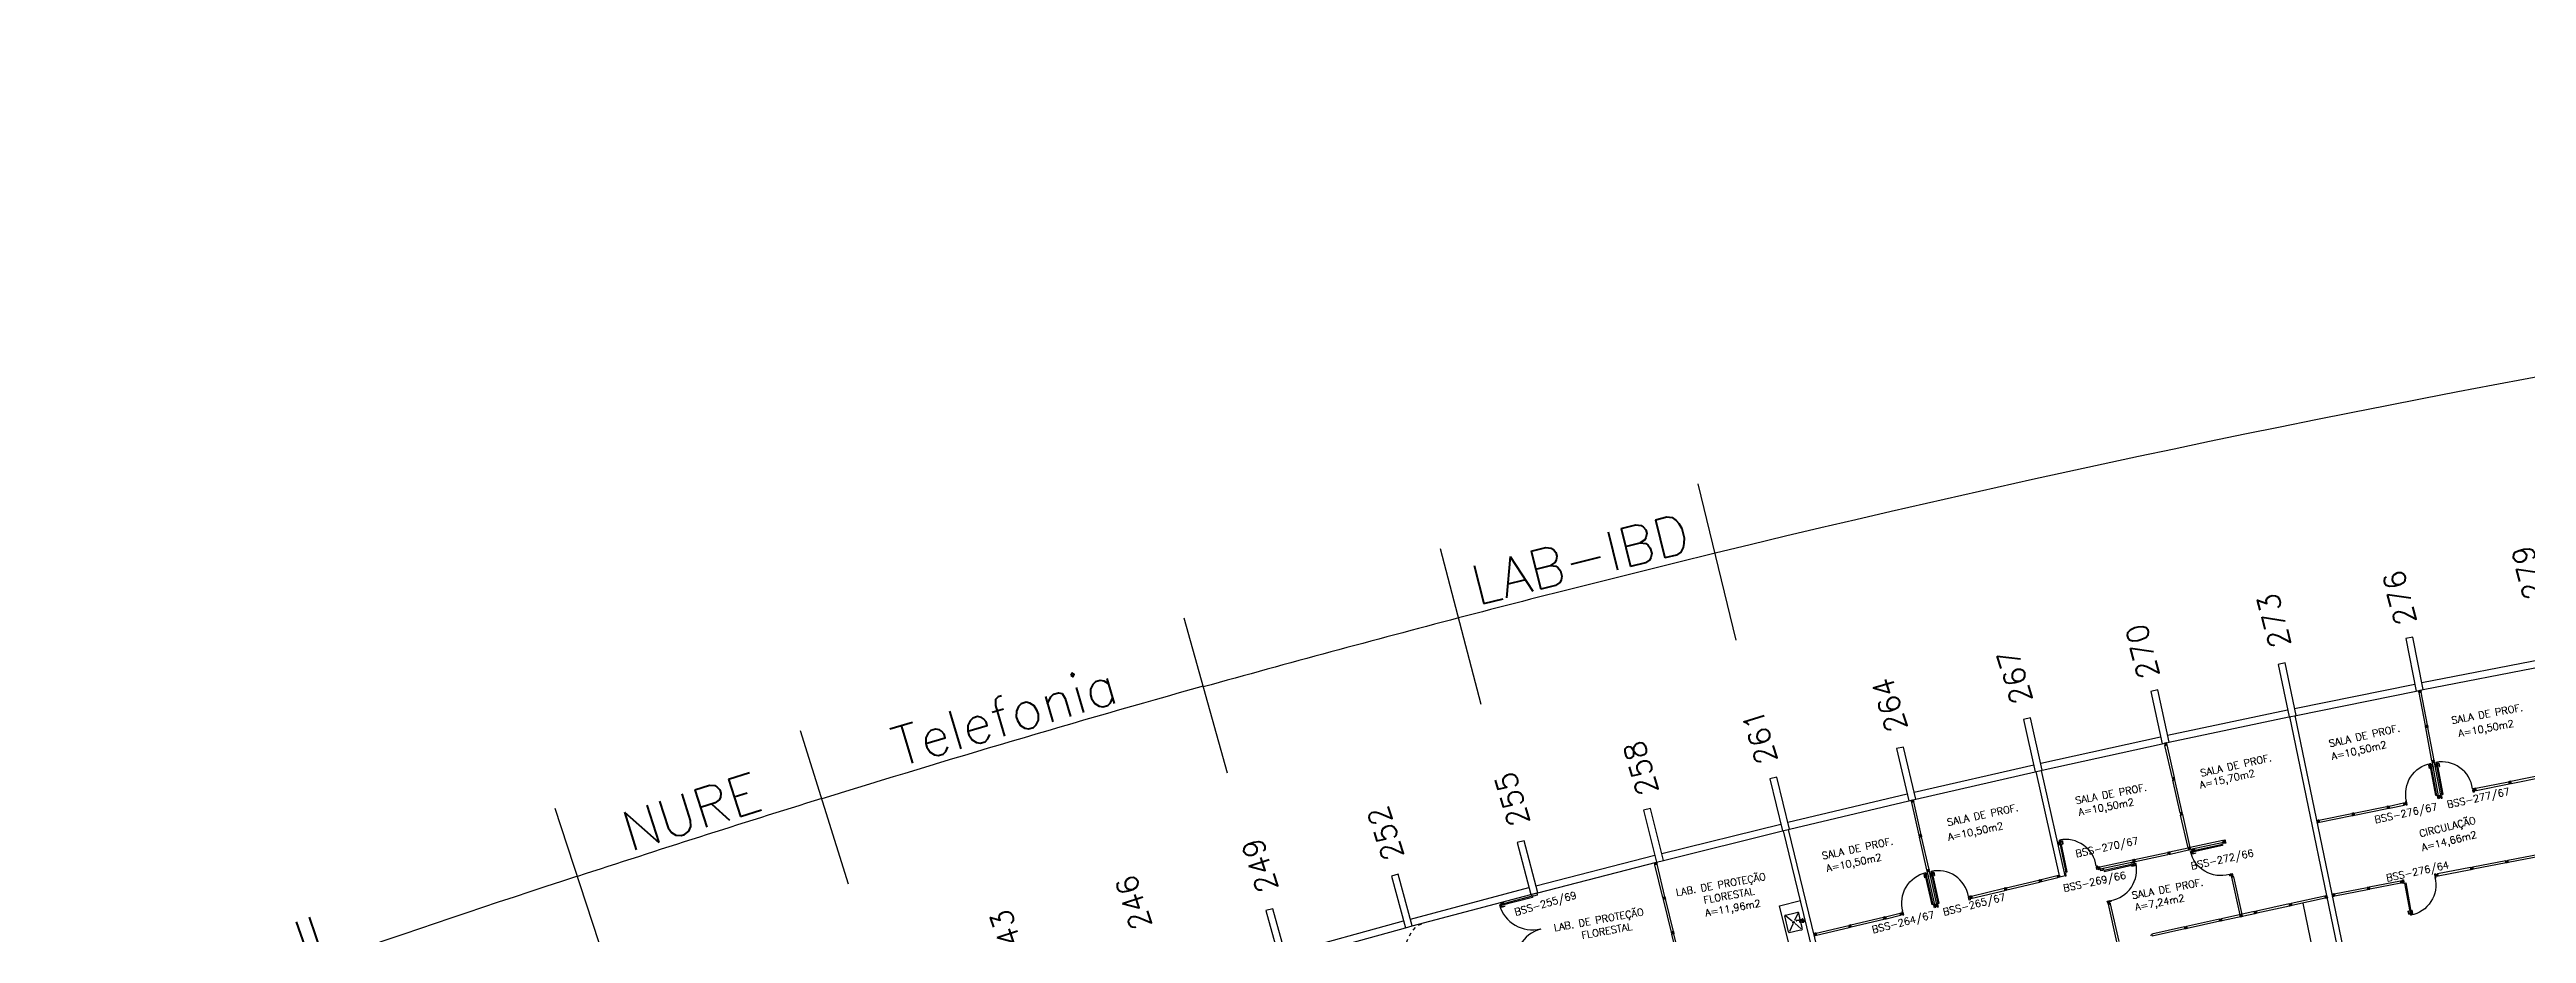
# Model space of a CAD drawing. Extents: x -152 to 150, y 325 to 437.
# Drawn here: x -148.9 to -79.6, y 412.4 to 437.1 of the extents above; entities that cross this region are included whole.
import ezdxf
from ezdxf.enums import TextEntityAlignment as Align

# ---------------------------------------------------------------- set-up
doc = ezdxf.new("R2010")
doc.units = 0
doc.header["$LTSCALE"] = 0.01
doc.header["$MEASUREMENT"] = 0
doc.header["$PDMODE"] = 98
doc.linetypes.add('HIDDEN2', pattern=[0.1875, 0.125, -0.0625])
doc.layers.get('0').update_dxf_attribs({"linetype": 'CONTINUOUS'})
doc.layers.get('DEFPOINTS').update_dxf_attribs({"linetype": 'CONTINUOUS'})
for name, color, linetype in [('ALV', 2, 'CONTINUOUS'), ('AREA', 2, 'CONTINUOUS'), ('BANC', 2, 'CONTINUOUS'), ('DIV', 2, 'CONTINUOUS'), ('ESQ', 1, 'CONTINUOUS'), ('ESTR', 3, 'CONTINUOUS'), ('NOPILAR1', 2, 'CONTINUOUS'), ('PEÇAS', 1, 'CONTINUOUS'), ('PROJ', 1, 'HIDDEN2'), ('TEXTO', 2, 'CONTINUOUS'), ('TEXTO-CENTRO-CUSTO', 2, 'CONTINUOUS'), ('TEXTO-ENDEREÇO', 2, 'CONTINUOUS')]:
    doc.layers.add(name, color=color, linetype=linetype)
doc.styles.add('1', font='romans.shx')
doc.styles.add('NOPILAR', font='simplex.shx', dxfattribs={"height": 0.6})
doc.styles.add('UNB-100', font='simplex.shx', dxfattribs={"height": 3})
doc.styles.add('UNB-100-1', font='simplex.shx', dxfattribs={"height": 0.2})
doc.dimstyles.new('1-600', dxfattribs={"dimtxt": 1.1, "dimasz": 2.5, "dimexe": 2, "dimexo": 4, "dimgap": 0.2, "dimtad": 1, "dimdec": 0, "dimzin": 4, "dimdsep": 46, "dimlunit": 6, "dimtxsty": '1', "dimblk1": 'NONE', "dimblk2": 'NONE', "dimsah": 1, "dimcen": 0, "dimclrd": 2, "dimclre": 2, "dimclrt": 2, "dimadec": 0, "dimazin": 0, "dimtfac": 1, "dimtdec": 0, "dimtmove": 2, "dimatfit": 3, "dimldrblk": 'NONE', "dimfxl": 0, "dimtolj": 1, "dimtzin": 0, "dimarcsym": 0})

# ---------------------------------------------------------------- blocks, each defined once
blk = doc.blocks.new('PILAR-SSC')
for points in [[(0, 0), (0, -1.5), (0.2, -1.5), (0.2, 0)], [(0.003, -27.952), (0.203, -27.952), (0.203, -26.452), (0.003, -26.452)], [(0.203, -42.962), (0.203, -44.462), (0.003, -44.462), (0.003, -42.962)], [(0.003, -72.467), (0.003, -73.967), (0.203, -73.967), (0.203, -72.467)]]:
    blk.add_lwpolyline(points, close=True)
blk = doc.blocks.new('PTDP-SSC')
at = {"color": 2}
for p, q in [((0.055, 1.015), (0.09, 1.015)), ((0.055, 0.075), (0.055, 1.015)), ((0.09, 0.075), (0.09, 1.015)), ((1.91, 0.075), (1.91, 1.015)), ((1.945, 1.015), (1.91, 1.015)), ((1.945, 0.075), (1.945, 1.015)), ((0.05, 0.075), (0, 0.075)), ((0, 0.075), (0, -0.075)), ((0.05, 0.04), (0.05, 0.075)), ((0.06, 0.04), (0.05, 0.04)), ((0.055, 0.075), (0.09, 0.075)), ((0.06, -0.075), (0.06, 0.04)), ((1.945, 0.075), (1.91, 0.075)), ((1.94, -0.075), (1.94, 0.04)), ((1.94, 0.04), (1.95, 0.04)), ((1.95, 0.04), (1.95, 0.075)), ((1.95, 0.075), (2, 0.075)), ((2, 0.075), (2, -0.075)), ((0, -0.075), (0.06, -0.075)), ((2, -0.075), (1.94, -0.075))]:
    blk.add_line(p, q, dxfattribs=at)
at = {"color": 1}
for centre, start, end in [((0.055, 0.075), 0, 90), ((1.945, 0.075), 90, 180)]:
    blk.add_arc(centre, 0.94, start, end, dxfattribs=at)
blk = doc.blocks.new('DIVMT-SSC')
for p, q in [((0, 0.005), (0, -0.005)), ((0, -0.005), (0, 0.005)), ((-0.03, -0.03), (-0.03, -0.97)), ((0.006, -0.03), (-0.006, -0.03)), ((-0.005, 0), (0.005, 0)), ((0.005, 0), (-0.005, 0)), ((0.006, -0.02), (0.006, -0.03)), ((0.03, -0.03), (0.03, -0.97)), ((0.03, -0.97), (-0.03, -0.97)), ((-0.006, -0.98), (-0.006, -0.97)), ((-0.006, -0.98), (0.006, -0.98)), ((0.006, -1.001), (-0.006, -1.001)), ((0.005, -0.97), (-0.005, -0.97)), ((0, -0.994), (0, -1.007)), ((0, -1.02), (0, -1.021)), ((0.006, -0.98), (0.006, -0.97))]:
    blk.add_line(p, q)
blk.add_lwpolyline([(0.006, -0.02), (-0.006, -0.02), (0.006, -0.02), (0.006, -0.03), (0.03, -0.03), (0.03, -0.008), (0.02, -0.008), (0.02, 0.008), (0.03, 0.008), (0.03, 0.03), (0.006, 0.03), (0.006, 0.02), (-0.006, 0.02), (-0.006, 0.03), (-0.03, 0.03), (-0.03, 0.008), (-0.02, 0.008), (-0.02, -0.008), (-0.03, -0.008), (-0.03, -0.03), (-0.006, -0.03), (-0.006, -0.02), (-0.006, -0.03)])
blk = doc.blocks.new('A$C73356FFD')
at = {"layer": 'DIV'}
for p, q in [((0.025, 0.03), (0.035, 0.03)), ((0.035, 0.03), (0.025, 0.03)), ((0.03, 0.025), (0.03, 0.035)), ((0.03, 0.035), (0.03, 0.025))]:
    blk.add_line(p, q, dxfattribs=at)
blk.add_lwpolyline([(0.009, 0.036), (0, 0.036), (0, 0.06), (0.022, 0.06), (0.022, 0.05), (0.038, 0.05), (0.038, 0.06), (0.06, 0.06), (0.06, 0.036), (0.05, 0.036), (0.05, 0.024), (0.06, 0.024), (0.06, 0), (0.038, 0), (0.038, 0.01), (0.022, 0.01), (0.022, 0), (0, 0), (0, 0.024), (0.009, 0.024)], close=True, dxfattribs=at)
blk = doc.blocks.new('PDV2E-SSC')
at = {"layer": 'DIV'}
for p, q in [((0.034, 0.925), (0.034, 0.835)), ((0.034, 0.925), (0.074, 0.925)), ((0.044, 0.835), (0.034, 0.835)), ((0.044, 0.915), (0.044, 0.835)), ((0.044, 0.915), (0.074, 0.915)), ((0.076, 0.05), (0.076, 0.965)), ((0.106, 0.965), (0.076, 0.965)), ((0.106, 0.05), (0.106, 0.965)), ((0.148, 0.925), (0.108, 0.925)), ((0.138, 0.915), (0.108, 0.915)), ((0.138, 0.915), (0.138, 0.835)), ((0.138, 0.835), (0.148, 0.835)), ((0.148, 0.925), (0.148, 0.835)), ((0.031, 0.05), (0.031, -0.05)), ((0.051, 0.05), (0.031, 0.05)), ((0.051, 0.02), (0.051, 0.05)), ((0.051, 0.02), (0.061, 0.02)), ((0.061, -0.05), (0.061, 0.02)), ((0.076, 0.05), (0.106, 0.05)), ((0.95, 0.02), (0.94, 0.02)), ((0.94, -0.05), (0.94, 0.02)), ((0.95, 0.02), (0.95, 0.05)), ((0.95, 0.05), (0.97, 0.05)), ((0.97, 0.05), (0.97, 0.035)), ((0.97, 0.035), (0.97, -0.035)), ((0.031, -0.05), (0.061, -0.05)), ((0.97, -0.05), (0.94, -0.05)), ((0.97, -0.035), (0.97, -0.05))]:
    blk.add_line(p, q, dxfattribs=at)
at = {"layer": 'DIV', "color": 1}
blk.add_arc((0.076, 0.1), 0.865, 356.67855, 90, dxfattribs=at)
blk = doc.blocks.new('*D68')
at = {"layer": 'DEFPOINTS', "color": 0}
for p in [(-16.911, 434.96), (25.872, 428.073), (25.783, 426.576), (-100.778, 416.69), (-100.424, 415.233)]:
    blk.add_point(p, dxfattribs=at)
at = {"layer": 'TEXTO-CENTRO-CUSTO', "color": 2, "lineweight": -2}
for p, q in [((26.11, 432.066), (26.377, 436.527)), ((-101.723, 420.577), (-102.785, 424.95))]:
    blk.add_line(p, q, dxfattribs=at)
blk.add_arc((0.36, 0.497), 434.806, 86.58537, 103.65854, dxfattribs=at)
at = {"layer": 'TEXTO-CENTRO-CUSTO', "color": 2, "insert": (-38.525, 434.313), "char_height": 1.1, "attachment_point": 5, "rotation": 5.12195, "style": '1'}
blk.add_mtext('\\A1;Física', dxfattribs=at)
blk = doc.blocks.new('_NONE')
at = {"color": 0, "linetype": 'ByBlock'}
blk.add_circle((0, 0), 0.25, dxfattribs=at)
blk = doc.blocks.new('*D69')
at = {"layer": 'DEFPOINTS', "color": 0}
for p in [(-104.709, 422.416), (-100.778, 416.69), (-107.85, 414.906), (-100.424, 415.233), (-107.471, 413.455)]:
    blk.add_point(p, dxfattribs=at)
at = {"layer": 'TEXTO-CENTRO-CUSTO', "color": 2, "lineweight": -2}
for p, q in [((-101.723, 420.577), (-102.785, 424.949)), ((-108.86, 418.777), (-109.997, 423.131))]:
    blk.add_line(p, q, dxfattribs=at)
blk.add_arc((0.364, 0.481), 434.821, 103.65854, 104.63415, dxfattribs=at)
at = {"layer": 'TEXTO-CENTRO-CUSTO', "color": 2, "insert": (-106.09, 422.844), "char_height": 1.1, "attachment_point": 5, "rotation": 14.14634, "style": '1'}
blk.add_mtext('\\A1;LAB-IBD', dxfattribs=at)
blk = doc.blocks.new('*D70')
at = {"layer": 'DEFPOINTS', "color": 0}
for p in [(-114.26, 419.921), (-107.85, 414.906), (-107.471, 413.455), (-114.89, 413.002), (-114.486, 411.557)]:
    blk.add_point(p, dxfattribs=at)
at = {"layer": 'TEXTO-CENTRO-CUSTO', "color": 2, "lineweight": -2}
for p, q in [((-108.86, 418.777), (-109.997, 423.13)), ((-115.966, 416.855), (-117.177, 421.189))]:
    blk.add_line(p, q, dxfattribs=at)
blk.add_arc((0.364, 0.48), 434.821, 104.63415, 105.60976, dxfattribs=at)
blk = doc.blocks.new('*D71')
at = {"layer": 'DEFPOINTS', "color": 0}
for p in [(-120.213, 418.267), (-114.89, 413.002), (-114.486, 411.557), (-125.382, 409.923), (-124.03, 405.588)]:
    blk.add_point(p, dxfattribs=at)
at = {"layer": 'TEXTO-CENTRO-CUSTO', "color": 2, "lineweight": -2}
blk.add_line((-126.574, 413.741), (-127.915, 418.037), dxfattribs=at)
blk.add_arc((-16.932, 62.388), 370.563, 105.60976, 107.33081, dxfattribs=at)
at = {"layer": 'TEXTO-CENTRO-CUSTO', "color": 2, "insert": (-122.206, 418.465), "char_height": 1.1, "attachment_point": 5, "rotation": 16.47028, "style": '1'}
blk.add_mtext('\\A1;Telefonia', dxfattribs=at)
blk = doc.blocks.new('*D72')
at = {"layer": 'DEFPOINTS', "color": 0}
for p in [(-129.606, 415.423), (-125.382, 409.923), (-132.149, 407.781), (-131.685, 406.355), (-124.03, 405.588)]:
    blk.add_point(p, dxfattribs=at)
at = {"layer": 'TEXTO-CENTRO-CUSTO', "color": 2, "lineweight": -2}
blk.add_line((-133.389, 411.585), (-134.782, 415.861), dxfattribs=at)
blk.add_arc((43.347, -130.781), 572.933, 107.33081, 108.04877, dxfattribs=at)
at = {"layer": 'TEXTO-CENTRO-CUSTO', "color": 2, "insert": (-130.974, 415.776), "char_height": 1.1, "attachment_point": 5, "rotation": 17.68979, "style": '1'}
blk.add_mtext('\\A1;NURE', dxfattribs=at)
blk = doc.blocks.new('*D73')
at = {"layer": 'DEFPOINTS', "color": 0}
for p in [(-138.88, 412.397), (-132.149, 407.781), (-131.685, 406.355), (-146.024, 402.971), (-145.511, 401.562)]:
    blk.add_point(p, dxfattribs=at)
at = {"layer": 'TEXTO-CENTRO-CUSTO', "color": 2, "lineweight": -2}
blk.add_line((-147.393, 406.73), (-148.941, 410.983), dxfattribs=at)
blk.add_arc((1.463, -2.246), 437.75, 108.04877, 110, dxfattribs=at)
at = {"layer": 'TEXTO-CENTRO-CUSTO', "color": 2, "insert": (-141.475, 412.303), "char_height": 1.1, "attachment_point": 5, "rotation": 19.02438, "style": '1'}
blk.add_mtext('\\A1;IL', dxfattribs=at)
blk = doc.blocks.new('INOXA1-P')
for p, q in [((0.043, 0.008), (0.043, -0.022)), ((0.062, 0.04), (0.071, 0.04)), ((0.131, 0.048), (0.076, 0.043)), ((0.131, -0.002), (0.076, 0.003)), ((0.12, 0.23), (0.12, 0.047)), ((0.22, 0.25), (0.14, 0.25)), ((0.15, 0.22), (0.287, 0.043)), ((0.5, 0.25), (0.22, 0.25)), ((0.353, 0.043), (0.49, 0.22)), ((0.52, 0.23), (0.52, -0.23)), ((0.22, -0.027), (0.054, -0.027)), ((0.22, -0.037), (0.054, -0.037)), ((0.063, -0.003), (0.063, -0.021)), ((0.12, -0.001), (0.12, -0.027)), ((0.12, -0.037), (0.12, -0.23)), ((0.22, -0.25), (0.14, -0.25)), ((0.15, -0.22), (0.287, -0.043)), ((0.231, -0.027), (0.22, -0.027)), ((0.231, -0.037), (0.22, -0.037)), ((0.5, -0.25), (0.22, -0.25)), ((0.353, -0.043), (0.49, -0.22))]:
    blk.add_line(p, q)
blk.add_lwpolyline([(0.076, 0.003), (0.072, 0.004), (0.069, 0.009), (0.067, 0.015), (0.066, 0.023), (0.067, 0.031), (0.069, 0.037), (0.072, 0.042), (0.076, 0.043)])
blk.add_lwpolyline([(0.131, 0.048), (0.137, 0.046), (0.143, 0.041), (0.147, 0.033), (0.148, 0.023), (0.147, 0.013), (0.143, 0.006), (0.137, 0), (0.131, -0.002), (0.125, 0), (0.119, 0.006), (0.115, 0.013), (0.114, 0.023), (0.115, 0.033), (0.119, 0.041), (0.125, 0.046)], close=True)
for radius in [0.0266, 0.0163]:
    blk.add_circle((0.32, 0), radius)
for centre, radius, start, end in [((0.054, 0.023), 0.0349, 36.17047, 252.25677), ((0.054, 0.023), 0.0189, 62.73673, 235.73755), ((0.073, -0.003), 0.01, 102.82848, 180), ((0.054, 0.023), 0.0349, 285.53733, 323.99874), ((0.14, 0.23), 0.02, 90, 180), ((0.5, 0.23), 0.02, 360, 90), ((0.054, -0.032), 0.0145, 20.16101, 339.83899), ((0.054, -0.032), 0.005, 90.00373, 269.99627), ((0.14, -0.23), 0.02, 180, 270), ((0.231, -0.032), 0.00738, 222.65589, 137.34411), ((0.231, -0.032), 0.005, 269.99352, 90.00648), ((0.5, -0.23), 0.02, 270, 360)]:
    blk.add_arc(centre, radius, start, end)

msp = doc.modelspace()

# ---------------------------------------------------------------- linework, layer by layer
at = {"layer": 'ALV'}
for p, q in [((-82.526, 419.386), (-79.155, 420.039)), ((-82.488, 419.189), (-79.117, 419.843)), ((-86.089, 418.664), (-82.724, 419.346)), ((-86.049, 418.468), (-82.684, 419.15)), ((-89.646, 417.912), (-86.287, 418.623)), ((-89.605, 417.716), (-86.245, 418.427)), ((-83.133, 403.533), (-86.22, 418.433)), ((-83.036, 403.809), (-86.073, 418.463)), ((-93.196, 417.13), (-89.843, 417.869)), ((-93.153, 416.934), (-89.8, 417.674)), ((-96.74, 416.317), (-93.393, 417.085)), ((-96.695, 416.122), (-93.348, 416.89)), ((-92.658, 413.94), (-93.323, 416.896)), ((-92.512, 413.973), (-93.177, 416.929)), ((-100.276, 415.475), (-96.936, 416.271)), ((-100.23, 415.28), (-96.89, 416.077)), ((-103.806, 414.602), (-100.472, 415.427)), ((-103.758, 414.408), (-100.424, 415.233)), ((-96.807, 400.453), (-100.4, 415.239)), ((-96.661, 400.489), (-100.254, 415.274)), ((-107.327, 413.699), (-104.001, 414.553)), ((-107.278, 413.505), (-103.951, 414.359)), ((-110.841, 412.766), (-107.522, 413.648)), ((-110.79, 412.573), (-107.471, 413.455)), ((-92.512, 413.973), (-92.658, 413.94)), ((-114.347, 411.804), (-111.036, 412.714)), ((-100.224, 411.974), (-100.507, 413.14)), ((-114.294, 411.611), (-110.983, 412.521))]:
    msp.add_line(p, q, dxfattribs=at)
at = {"layer": 'BANC'}
msp.add_line((-100.507, 413.14), (-99.924, 413.282), dxfattribs=at)
at = {"layer": 'DIV'}
for p, q in [((-82.015, 416.193), (-82.027, 416.191)), ((-82.025, 416.211), (-82.025, 416.212)), ((-82.023, 416.17), (-82.011, 416.172)), ((-82.023, 416.17), (-82.021, 416.161)), ((-82.02, 416.185), (-82.022, 416.199)), ((-82.011, 416.172), (-82.009, 416.163)), ((-83.482, 415.924), (-83.504, 415.919)), ((-83.499, 415.896), (-83.504, 415.919)), ((-83.49, 415.898), (-83.499, 415.896)), ((-83.487, 415.886), (-83.497, 415.884)), ((-83.497, 415.884), (-83.492, 415.86)), ((-83.47, 415.865), (-83.492, 415.86)), ((-83.49, 415.898), (-83.487, 415.886)), ((-83.482, 415.924), (-83.48, 415.914)), ((-83.465, 415.917), (-83.48, 415.914)), ((-83.463, 415.897), (-83.473, 415.895)), ((-83.473, 415.895), (-83.463, 415.897)), ((-83.457, 415.878), (-83.472, 415.875)), ((-83.47, 415.865), (-83.472, 415.875)), ((-83.469, 415.901), (-83.467, 415.891)), ((-83.467, 415.891), (-83.469, 415.901)), ((-83.466, 415.927), (-83.445, 415.931)), ((-83.466, 415.927), (-83.465, 415.917)), ((-83.455, 415.868), (-83.457, 415.878)), ((-83.455, 415.868), (-83.433, 415.872)), ((-83.45, 415.906), (-83.44, 415.908)), ((-83.45, 415.906), (-83.44, 415.908)), ((-83.45, 415.906), (-83.447, 415.894)), ((-83.447, 415.894), (-83.45, 415.906)), ((-83.447, 415.894), (-83.438, 415.896)), ((-83.447, 415.894), (-83.438, 415.896)), ((-83.445, 415.931), (-83.036, 416.017)), ((-83.445, 415.931), (-83.44, 415.908)), ((-83.445, 415.931), (-83.433, 415.872)), ((-83.44, 415.907), (-83.438, 415.897)), ((-83.433, 415.872), (-83.438, 415.896)), ((-83.437, 415.893), (-83.434, 415.875)), ((-83.433, 415.872), (-83.437, 415.893)), ((-83.433, 415.872), (-83.024, 415.958)), ((-83.036, 416.017), (-83.024, 415.958)), ((-83.022, 415.995), (-83.031, 415.994)), ((-83.031, 415.993), (-83.029, 415.983)), ((-83.02, 415.984), (-83.029, 415.982)), ((-83.02, 415.984), (-83.022, 415.995)), ((-83.007, 415.992), (-82.994, 415.995)), ((-83.001, 416), (-82.999, 415.988)), ((-82.982, 415.997), (-82.98, 415.998)), ((-89.588, 414.646), (-89.072, 414.76)), ((-89.576, 414.587), (-89.059, 414.702)), ((-89.059, 414.702), (-89, 414.715)), ((-89.042, 414.737), (-89.03, 414.74)), ((-89.042, 414.737), (-89.03, 414.74)), ((-89.04, 414.757), (-89.041, 414.758)), ((-89.04, 414.757), (-89.041, 414.758)), ((-89.035, 414.732), (-89.038, 414.745)), ((-89.035, 414.732), (-89.038, 414.745)), ((-89.026, 414.719), (-89.037, 414.716)), ((-89.026, 414.719), (-89.037, 414.716)), ((-89.037, 414.716), (-89.035, 414.707)), ((-89.037, 414.716), (-89.035, 414.707)), ((-89.034, 414.707), (-89.025, 414.71)), ((-89.026, 414.719), (-89.024, 414.71)), ((-89.026, 414.719), (-89.024, 414.71)), ((-93.187, 413.872), (-92.731, 413.985)), ((-92.731, 413.985), (-92.717, 413.927)), ((-89.625, 414.638), (-89.647, 414.633)), ((-89.642, 414.61), (-89.647, 414.633)), ((-89.633, 414.612), (-89.642, 414.61)), ((-89.63, 414.6), (-89.639, 414.598)), ((-89.639, 414.598), (-89.634, 414.574)), ((-89.613, 414.579), (-89.634, 414.574)), ((-89.633, 414.612), (-89.63, 414.6)), ((-89.625, 414.638), (-89.623, 414.628)), ((-89.608, 414.631), (-89.623, 414.628)), ((-89.606, 414.611), (-89.616, 414.609)), ((-89.616, 414.609), (-89.606, 414.611)), ((-89.599, 414.592), (-89.615, 414.589)), ((-89.613, 414.579), (-89.615, 414.589)), ((-89.612, 414.615), (-89.61, 414.605)), ((-89.61, 414.605), (-89.612, 414.615)), ((-89.61, 414.641), (-89.588, 414.646)), ((-89.61, 414.641), (-89.608, 414.631)), ((-89.597, 414.582), (-89.599, 414.592)), ((-89.597, 414.582), (-89.576, 414.587)), ((-89.593, 414.62), (-89.583, 414.622)), ((-89.593, 414.62), (-89.583, 414.622)), ((-89.593, 414.62), (-89.59, 414.608)), ((-89.59, 414.608), (-89.593, 414.62)), ((-89.59, 414.608), (-89.581, 414.61)), ((-89.59, 414.608), (-89.581, 414.61)), ((-89.588, 414.646), (-89.583, 414.622)), ((-89.588, 414.646), (-89.576, 414.587)), ((-89.583, 414.621), (-89.581, 414.611)), ((-89.576, 414.587), (-89.581, 414.61)), ((-89.58, 414.607), (-89.576, 414.59)), ((-89.576, 414.587), (-89.58, 414.607)), ((-87.848, 414), (-87.871, 413.995)), ((-87.866, 413.974), (-87.871, 413.995)), ((-87.846, 413.991), (-87.848, 414)), ((-87.846, 413.991), (-87.834, 413.994)), ((-87.836, 414.003), (-87.813, 414.008)), ((-87.834, 413.994), (-87.836, 414.003)), ((-87.808, 413.987), (-87.818, 413.985)), ((-87.814, 413.969), (-87.818, 413.985)), ((-87.808, 413.987), (-87.813, 414.008)), ((-93.224, 413.864), (-93.245, 413.858)), ((-93.239, 413.835), (-93.245, 413.858)), ((-93.23, 413.837), (-93.239, 413.835)), ((-93.227, 413.826), (-93.237, 413.823)), ((-93.237, 413.823), (-93.231, 413.8)), ((-93.21, 413.805), (-93.231, 413.8)), ((-93.23, 413.837), (-93.227, 413.826)), ((-93.224, 413.864), (-93.221, 413.854)), ((-93.206, 413.857), (-93.221, 413.854)), ((-93.204, 413.837), (-93.214, 413.835)), ((-93.214, 413.835), (-93.204, 413.837)), ((-93.196, 413.819), (-93.212, 413.815)), ((-93.21, 413.805), (-93.212, 413.815)), ((-93.21, 413.841), (-93.208, 413.831)), ((-93.208, 413.831), (-93.21, 413.841)), ((-93.208, 413.867), (-93.187, 413.872)), ((-93.208, 413.867), (-93.206, 413.857)), ((-93.194, 413.809), (-93.196, 413.819)), ((-93.194, 413.809), (-93.173, 413.814)), ((-93.19, 413.847), (-93.181, 413.849)), ((-93.19, 413.847), (-93.181, 413.849)), ((-93.19, 413.847), (-93.187, 413.835)), ((-93.187, 413.835), (-93.19, 413.847)), ((-93.187, 413.872), (-93.181, 413.849)), ((-93.187, 413.872), (-93.173, 413.814)), ((-93.187, 413.835), (-93.178, 413.837)), ((-93.187, 413.835), (-93.178, 413.837)), ((-93.181, 413.848), (-93.178, 413.838)), ((-93.173, 413.814), (-93.178, 413.837)), ((-93.178, 413.834), (-93.173, 413.817)), ((-93.173, 413.814), (-93.178, 413.834)), ((-93.173, 413.814), (-92.717, 413.927)), ((-92.716, 413.964), (-92.725, 413.962)), ((-92.725, 413.961), (-92.722, 413.951)), ((-92.713, 413.953), (-92.722, 413.95)), ((-92.713, 413.953), (-92.716, 413.964)), ((-92.701, 413.962), (-92.687, 413.965)), ((-92.695, 413.969), (-92.692, 413.957)), ((-92.675, 413.968), (-92.674, 413.968)), ((-87.866, 413.974), (-87.857, 413.976)), ((-87.863, 413.958), (-87.853, 413.96)), ((-87.863, 413.958), (-87.858, 413.937)), ((-87.858, 413.937), (-87.8, 413.95)), ((-87.858, 413.937), (-87.835, 413.942)), ((-87.858, 413.937), (-87.621, 412.882)), ((-87.853, 413.96), (-87.857, 413.976)), ((-87.84, 413.971), (-87.83, 413.974)), ((-87.83, 413.974), (-87.84, 413.971)), ((-87.834, 413.968), (-87.837, 413.978)), ((-87.837, 413.978), (-87.834, 413.968)), ((-87.837, 413.951), (-87.825, 413.954)), ((-87.825, 413.954), (-87.837, 413.951)), ((-87.837, 413.951), (-87.835, 413.942)), ((-87.837, 413.951), (-87.835, 413.942)), ((-87.834, 413.942), (-87.824, 413.944)), ((-87.825, 413.954), (-87.823, 413.945)), ((-87.825, 413.954), (-87.823, 413.945)), ((-87.8, 413.95), (-87.823, 413.945)), ((-87.8, 413.95), (-87.82, 413.945)), ((-87.82, 413.945), (-87.802, 413.949)), ((-87.804, 413.971), (-87.814, 413.969)), ((-87.804, 413.971), (-87.8, 413.95)), ((-87.8, 413.95), (-87.562, 412.895)), ((-85.241, 413.409), (-86.182, 413.203)), ((-85.228, 413.351), (-86.169, 413.145)), ((-85.219, 413.414), (-85.241, 413.409)), ((-85.241, 413.409), (-85.236, 413.386)), ((-85.241, 413.409), (-85.228, 413.351)), ((-85.226, 413.388), (-85.236, 413.386)), ((-85.226, 413.388), (-85.236, 413.386)), ((-85.235, 413.385), (-85.233, 413.375)), ((-85.224, 413.376), (-85.233, 413.374)), ((-85.224, 413.376), (-85.233, 413.374)), ((-85.228, 413.351), (-85.233, 413.374)), ((-85.232, 413.371), (-85.228, 413.354)), ((-85.228, 413.351), (-85.232, 413.371)), ((-85.206, 413.355), (-85.228, 413.351)), ((-85.226, 413.388), (-85.224, 413.376)), ((-85.224, 413.376), (-85.226, 413.388)), ((-85.219, 413.414), (-85.217, 413.404)), ((-85.217, 413.404), (-85.201, 413.408)), ((-85.21, 413.385), (-85.2, 413.388)), ((-85.2, 413.388), (-85.21, 413.385)), ((-85.208, 413.365), (-85.193, 413.369)), ((-85.206, 413.355), (-85.208, 413.365)), ((-85.206, 413.391), (-85.204, 413.381)), ((-85.204, 413.381), (-85.206, 413.391)), ((-85.204, 413.417), (-85.182, 413.422)), ((-85.204, 413.417), (-85.201, 413.408)), ((-85.191, 413.359), (-85.193, 413.369)), ((-85.191, 413.359), (-85.169, 413.364)), ((-85.186, 413.397), (-85.177, 413.399)), ((-85.186, 413.397), (-85.184, 413.385)), ((-85.184, 413.385), (-85.174, 413.387)), ((-85.177, 413.399), (-85.182, 413.422)), ((-85.174, 413.387), (-85.169, 413.364)), ((-85.02, 413.435), (-85.021, 413.435)), ((-84.994, 413.44), (-85.008, 413.437)), ((-85.002, 413.445), (-85, 413.433)), ((-84.981, 413.449), (-84.972, 413.45)), ((-84.979, 413.437), (-84.981, 413.449)), ((-84.979, 413.437), (-84.97, 413.439)), ((-84.977, 413.474), (-84.055, 413.65)), ((-84.977, 413.474), (-84.965, 413.415)), ((-84.972, 413.449), (-84.97, 413.44)), ((-84.965, 413.415), (-84.044, 413.591)), ((-84.033, 413.654), (-84.055, 413.65)), ((-84.055, 413.65), (-84.05, 413.627)), ((-84.055, 413.65), (-84.044, 413.591)), ((-84.041, 413.629), (-84.05, 413.627)), ((-84.041, 413.629), (-84.05, 413.627)), ((-84.05, 413.626), (-84.048, 413.616)), ((-84.039, 413.617), (-84.048, 413.615)), ((-84.039, 413.617), (-84.048, 413.615)), ((-84.044, 413.591), (-84.048, 413.615)), ((-84.048, 413.612), (-84.044, 413.594)), ((-84.044, 413.591), (-84.048, 413.612)), ((-84.022, 413.596), (-84.044, 413.591)), ((-84.041, 413.629), (-84.039, 413.617)), ((-84.039, 413.617), (-84.041, 413.629)), ((-84.039, 413.623), (-84.04, 413.623)), ((-84.033, 413.654), (-84.031, 413.645)), ((-84.031, 413.645), (-84.016, 413.648)), ((-84.013, 413.628), (-84.027, 413.625)), ((-84.025, 413.626), (-84.015, 413.628)), ((-84.015, 413.628), (-84.025, 413.626)), ((-84.024, 413.605), (-84.008, 413.608)), ((-84.022, 413.596), (-84.024, 413.605)), ((-84.022, 413.633), (-84.019, 413.62)), ((-84.021, 413.632), (-84.019, 413.622)), ((-84.019, 413.622), (-84.021, 413.632)), ((-84.018, 413.658), (-83.996, 413.662)), ((-84.018, 413.658), (-84.016, 413.648)), ((-84.006, 413.599), (-84.008, 413.608)), ((-84.006, 413.599), (-83.985, 413.603)), ((-84.001, 413.636), (-83.991, 413.638)), ((-84.001, 413.636), (-83.991, 413.638)), ((-83.998, 413.625), (-84.001, 413.636)), ((-84.001, 413.636), (-83.998, 413.625)), ((-83.998, 413.625), (-83.989, 413.626)), ((-83.998, 413.625), (-83.989, 413.626)), ((-83.125, 413.83), (-83.996, 413.662)), ((-83.996, 413.662), (-83.985, 413.603)), ((-83.991, 413.638), (-83.996, 413.662)), ((-83.991, 413.637), (-83.989, 413.627)), ((-83.989, 413.626), (-83.985, 413.603)), ((-83.113, 413.771), (-83.985, 413.603)), ((-83.103, 413.834), (-83.125, 413.83)), ((-83.125, 413.83), (-83.12, 413.806)), ((-83.125, 413.83), (-83.113, 413.771)), ((-83.111, 413.808), (-83.12, 413.806)), ((-83.111, 413.808), (-83.12, 413.806)), ((-83.12, 413.805), (-83.118, 413.795)), ((-83.109, 413.796), (-83.118, 413.794)), ((-83.109, 413.796), (-83.118, 413.794)), ((-83.113, 413.771), (-83.118, 413.794)), ((-83.117, 413.791), (-83.114, 413.774)), ((-83.113, 413.771), (-83.117, 413.791)), ((-83.092, 413.775), (-83.113, 413.771)), ((-83.111, 413.808), (-83.109, 413.796)), ((-83.109, 413.796), (-83.111, 413.808)), ((-83.103, 413.834), (-83.101, 413.824)), ((-83.101, 413.824), (-83.086, 413.827)), ((-83.095, 413.805), (-83.085, 413.807)), ((-83.085, 413.807), (-83.095, 413.805)), ((-83.094, 413.785), (-83.078, 413.788)), ((-83.092, 413.775), (-83.094, 413.785)), ((-83.091, 413.811), (-83.089, 413.801)), ((-83.089, 413.801), (-83.091, 413.811)), ((-83.087, 413.837), (-83.066, 413.841)), ((-83.087, 413.837), (-83.086, 413.827)), ((-83.076, 413.778), (-83.078, 413.788)), ((-83.076, 413.778), (-83.054, 413.782)), ((-83.071, 413.816), (-83.061, 413.817)), ((-83.071, 413.816), (-83.068, 413.804)), ((-83.068, 413.804), (-83.059, 413.806)), ((-83.061, 413.817), (-83.066, 413.841)), ((-83.059, 413.806), (-83.054, 413.782)), ((-97.578, 412.825), (-97.599, 412.82)), ((-97.594, 412.796), (-97.599, 412.82)), ((-97.584, 412.798), (-97.594, 412.796)), ((-97.582, 412.787), (-97.591, 412.784)), ((-97.591, 412.784), (-97.585, 412.761)), ((-97.564, 412.766), (-97.585, 412.761)), ((-97.584, 412.798), (-97.582, 412.787)), ((-97.578, 412.825), (-97.575, 412.815)), ((-97.56, 412.819), (-97.575, 412.815)), ((-97.568, 412.796), (-97.558, 412.798)), ((-97.558, 412.798), (-97.568, 412.796)), ((-97.551, 412.78), (-97.566, 412.776)), ((-97.564, 412.766), (-97.566, 412.776)), ((-97.562, 412.792), (-97.564, 412.802)), ((-97.564, 412.802), (-97.562, 412.792)), ((-97.562, 412.828), (-97.541, 412.833)), ((-97.562, 412.828), (-97.56, 412.819)), ((-97.548, 412.77), (-97.551, 412.78)), ((-97.548, 412.77), (-97.527, 412.775)), ((-97.544, 412.808), (-97.535, 412.81)), ((-97.544, 412.808), (-97.535, 412.81)), ((-97.542, 412.796), (-97.544, 412.808)), ((-97.544, 412.808), (-97.542, 412.796)), ((-97.542, 412.796), (-97.532, 412.798)), ((-97.542, 412.796), (-97.532, 412.798)), ((-97.541, 412.833), (-97.135, 412.933)), ((-97.541, 412.833), (-97.527, 412.775)), ((-97.541, 412.833), (-97.535, 412.81)), ((-97.535, 412.809), (-97.533, 412.799)), ((-97.527, 412.775), (-97.532, 412.798)), ((-97.527, 412.775), (-97.532, 412.795)), ((-97.532, 412.795), (-97.528, 412.778)), ((-97.527, 412.775), (-97.121, 412.875)), ((-97.135, 412.933), (-97.121, 412.875)), ((-97.12, 412.912), (-97.13, 412.91)), ((-97.129, 412.909), (-97.127, 412.899)), ((-97.118, 412.9), (-97.127, 412.898)), ((-97.118, 412.9), (-97.12, 412.912)), ((-97.105, 412.909), (-97.092, 412.913)), ((-97.1, 412.917), (-97.097, 412.905)), ((-97.08, 412.915), (-97.079, 412.916)), ((-96.12, 413.144), (-96.133, 413.141)), ((-96.131, 413.161), (-96.131, 413.162)), ((-96.125, 413.136), (-96.128, 413.149)), ((-96.128, 413.121), (-96.116, 413.123)), ((-96.128, 413.121), (-96.126, 413.111)), ((-96.116, 413.123), (-96.114, 413.114)), ((-91.299, 413.244), (-91.322, 413.238)), ((-91.318, 413.217), (-91.322, 413.238)), ((-91.318, 413.217), (-91.308, 413.219)), ((-91.314, 413.201), (-91.304, 413.203)), ((-91.314, 413.201), (-91.309, 413.18)), ((-91.309, 413.18), (-91.251, 413.193)), ((-91.309, 413.18), (-91.286, 413.185)), ((-91.309, 413.18), (-91.072, 412.125)), ((-91.304, 413.203), (-91.308, 413.219)), ((-91.297, 413.234), (-91.299, 413.244)), ((-91.297, 413.234), (-91.285, 413.237)), ((-91.292, 413.215), (-91.282, 413.217)), ((-91.282, 413.217), (-91.292, 413.215)), ((-91.285, 413.211), (-91.288, 413.221)), ((-91.288, 413.221), (-91.285, 413.211)), ((-91.288, 413.194), (-91.276, 413.197)), ((-91.276, 413.197), (-91.288, 413.194)), ((-91.288, 413.194), (-91.286, 413.185)), ((-91.288, 413.194), (-91.286, 413.185)), ((-91.287, 413.246), (-91.264, 413.252)), ((-91.285, 413.237), (-91.287, 413.246)), ((-91.285, 413.185), (-91.275, 413.188)), ((-91.276, 413.197), (-91.274, 413.188)), ((-91.276, 413.197), (-91.274, 413.188)), ((-91.251, 413.193), (-91.274, 413.188)), ((-91.251, 413.193), (-91.271, 413.188)), ((-91.271, 413.188), (-91.254, 413.192)), ((-91.259, 413.23), (-91.269, 413.228)), ((-91.265, 413.212), (-91.269, 413.228)), ((-91.256, 413.214), (-91.265, 413.212)), ((-91.259, 413.23), (-91.264, 413.252)), ((-91.256, 413.214), (-91.251, 413.193)), ((-91.251, 413.193), (-91.013, 412.138)), ((-86.224, 413.163), (-86.225, 413.163)), ((-86.199, 413.169), (-86.212, 413.166)), ((-86.207, 413.173), (-86.204, 413.161)), ((-86.186, 413.178), (-86.177, 413.18)), ((-86.184, 413.166), (-86.186, 413.178)), ((-86.184, 413.166), (-86.174, 413.168)), ((-86.182, 413.203), (-86.169, 413.145)), ((-86.177, 413.179), (-86.175, 413.169))]:
    msp.add_line(p, q, dxfattribs=at)
at = {"layer": 'ESQ'}
for p, q in [((-108.315, 413.216), (-108.228, 413.238)), ((-108.315, 413.216), (-108.306, 413.177)), ((-108.303, 413.209), (-108.225, 413.228)), ((-108.303, 413.209), (-108.296, 413.18)), ((-108.288, 413.104), (-108.297, 413.143)), ((-108.281, 413.117), (-108.288, 413.146)), ((-108.288, 413.104), (-108.201, 413.126)), ((-108.281, 413.117), (-108.203, 413.135)), ((-108.225, 413.228), (-108.228, 413.237)), ((-108.203, 413.135), (-108.201, 413.126))]:
    msp.add_line(p, q, dxfattribs=at)
at = {"layer": 'PEÇAS'}
msp.add_line((-85.346, 410.766), (-85.853, 413.214), dxfattribs=at)
at = {"layer": 'PROJ', "ltscale": 2}
msp.add_ellipse((-108.627, 405.322), major_axis=(1.906, -7.306), ratio=0.225258, start_param=3.141593, end_param=6.058368, dxfattribs=at)

# ---------------------------------------------------------------- block references
at = {"layer": 'DIV'}
for name, p, rotation in [('A$C73356FFD', (-82.603, 419.104), 11.35643050228871), ('DIVMT-SSC', (-89.475, 416.689), 192.6832919352451), ('PDV2E-SSC', (-82.022, 416.191), 10.73210000074875), ('DIVMT-SSC', (-80.062, 416.589), 101.3564305022914), ('A$C73356FFD', (-96.808, 416.033), 13.307630502288), ('DIVMT-SSC', (-89.256, 415.713), 192.6832919352451), ('DIVMT-SSC', (-81.042, 416.392), 101.3564305022914), ('DIVMT-SSC', (-89.036, 414.738), 192.6832919352451), ('DIVMT-SSC', (-85.429, 415.502), 101.3564305022914), ('DIVMT-SSC', (-84.449, 415.699), 101.3564305022914), ('A$C73356FFD', (-83.024, 415.958), 10.73209999994327), ('PDV2E-SSC', (-92.552, 414.016), 11.43463093138657), ('A$C73356FFD', (-103.995, 414.286), 14.28323050228936), ('PDV2E-SSC', (-96.127, 413.142), 12.68330000074809), ('A$C73356FFD', (-92.717, 413.927), 12.68329999989019), ('DIVMT-SSC', (-91.567, 414.192), 102.0589614329302), ('PDV2E-SSC', (-91.49, 414.195), 282.6832959676153), ('DIVMT-SSC', (-90.589, 414.401), 102.0589614329302), ('A$C73356FFD', (-82.084, 414.03), 190.9170390532536), ('DIVMT-SSC', (-95.155, 413.376), 103.307630502291), ('DIVMT-SSC', (-94.182, 413.606), 103.307630502291), ('DIVMT-SSC', (-99.509, 412.337), 103.307630502291), ('DIVMT-SSC', (-98.536, 412.567), 103.307630502291), ('A$C73356FFD', (-97.121, 412.875), 12.68329999994353), ('A$C73356FFD', (-87.621, 412.882), 282.6832959676177)]:
    msp.add_blockref(name, p, dxfattribs=dict(at, rotation=rotation))
at = {"layer": 'DIV', "xscale": -1}
for name, p, rotation in [('DIVMT-SSC', (-82.393, 418.157), 190.7320999999897), ('DIVMT-SSC', (-82.207, 417.174), 190.7320999999897), ('A$C73356FFD', (-89.659, 417.642), 12.05896143294527), ('PDV2E-SSC', (-82.02, 416.192), 10.73209999927706), ('DIVMT-SSC', (-82.021, 416.192), 190.7320999999897), ('DIVMT-SSC', (-96.566, 415.093), 192.6832999999904), ('DIVMT-SSC', (-96.346, 414.118), 192.6832999999904), ('DIVMT-SSC', (-88.058, 414.947), 282.0589614329444), ('PDV2E-SSC', (-88.078, 414.943), 102.6832959676155), ('DIVMT-SSC', (-103.737, 413.35), 193.65889999999), ('PDV2E-SSC', (-96.125, 413.142), 12.68329999927921), ('DIVMT-SSC', (-96.126, 413.142), 192.6832999999904), ('PDV2E-SSC', (-83.091, 413.807), 190.5035184079112), ('DIVMT-SSC', (-81.126, 414.184), 280.8938533981826), ('DIVMT-SSC', (-80.144, 414.373), 280.8938533981826), ('DIVMT-SSC', (-79.162, 414.562), 280.8938533981826), ('DIVMT-SSC', (-103.5, 412.379), 193.65889999999), ('A$C73356FFD', (-84.965, 413.415), 11.51818390058172), ('DIVMT-SSC', (-88.159, 412.739), 282.3694533981822), ('DIVMT-SSC', (-87.182, 412.953), 282.3694533981822), ('DIVMT-SSC', (-86.205, 413.167), 282.3694533981822), ('DIVMT-SSC', (-103.264, 411.407), 193.65889999999), ('DIVMT-SSC', (-89.135, 412.525), 282.3694533981822)]:
    msp.add_blockref(name, p, dxfattribs=dict(at, rotation=rotation))
at = {"layer": 'ESQ', "rotation": 104.7415739163296}
msp.add_blockref('PTDP-SSC', (-106.868, 411.544), dxfattribs=at)
at = {"layer": 'ESTR'}
for p, rotation in [((-82.975, 420.622), 11.21951219512325), ((-86.549, 419.896), 11.70731707316911), ((-90.116, 419.14), 12.19512195122011), ((-93.677, 418.354), 12.6829268292671), ((-97.231, 417.537), 13.17073170731701), ((-100.778, 416.69), 13.65853658536678), ((-104.318, 415.813), 14.1463414634149), ((-107.85, 414.906), 14.63414634146458), ((-111.374, 413.969), 15.12195121951346), ((-114.89, 413.002), 15.60975609755974)]:
    msp.add_blockref('PILAR-SSC', p, dxfattribs=dict(at, rotation=rotation))
at = {"layer": 'PEÇAS', "rotation": 192.683295967616}
msp.add_blockref('INOXA1-P', (-99.801, 412.744), dxfattribs=at)

# ---------------------------------------------------------------- texts
at = {"layer": 'AREA', "style": 'UNB-100'}
for s, rotation, p in [('A=10,50m2', 10.52806, (-81.486, 417.863)), ('A=10,50m2', 12.61334, (-85.035, 417.218)), ('A=15,70m2', 12.50894, (-88.724, 416.419)), ('A=10,50m2', 10.76705, (-92.12, 415.658)), ('A=10,50m2', 12.03483, (-95.772, 414.959)), ('A=14,66m2', 13.80253, (-82.505, 414.667)), ('A=10,50m2', 12.03704, (-99.177, 414.083)), ('A=11,96m2', 10.33986, (-102.575, 412.837)), ('A=7,24m2', 10.76705, (-90.536, 413.002))]:
    msp.add_text(s, height=0.2, rotation=rotation, dxfattribs=at).set_placement(p)
at = {"layer": 'NOPILAR1', "style": 'NOPILAR'}
for s, rotation, p in [('279', 104.53712, (-79.057, 421.795)), ('276', 104.53712, (-82.664, 421.085)), ('273', 104.53712, (-86.18, 420.447)), ('270', 104.53712, (-89.863, 419.583)), ('267', 106.77994, (-93.414, 418.893)), ('264', 106.77994, (-96.917, 418.107)), ('261', 106.77994, (-100.556, 417.207)), ('258', 106.77994, (-103.882, 416.337)), ('255', 106.77994, (-107.486, 415.47)), ('252', 108.25629, (-111.008, 414.53)), ('249', 108.25629, (-114.53, 413.628)), ('246', 108.25629, (-118.065, 412.586)), ('243', 108.25629, (-121.575, 411.631))]:
    msp.add_text(s, height=0.6, rotation=rotation, dxfattribs=at).set_placement(p)
at = {"layer": 'TEXTO', "style": 'UNB-100'}
for s, rotation, p in [('SALA DE PROF.', 12.61334, (-85.106, 417.578)), ('SALA DE PROF.', 10.52806, (-81.679, 418.227)), ('SALA DE PROF.', 12.50894, (-88.701, 416.752)), ('SALA DE PROF.', 10.76705, (-92.209, 415.982)), ('SALA DE PROF.', 12.03483, (-95.795, 415.372)), ('CIRCULAÇÃO', 13.80253, (-82.572, 415.056)), ('SALA DE PROF.', 12.03704, (-99.299, 414.434)), ('LAB. DE PROTEÇÃO', 10.33986, (-103.39, 413.406)), ('FLORESTAL', 10.33986, (-102.612, 413.197)), ('SALA DE PROF.', 10.76705, (-90.625, 413.326)), ('LAB. DE PROTEÇÃO', 10.33986, (-106.809, 412.419)), ('FLORESTAL', 10.33986, (-106.03, 412.21))]:
    msp.add_text(s, height=0.2, rotation=rotation, dxfattribs=at).set_placement(p)
at = {"layer": 'TEXTO-ENDEREÇO', "style": 'UNB-100-1'}
for s, rotation, p in [('BSS-277/67', 12.17934, (-80.923, 416.059)), ('BSS-276/67', 12.17934, (-82.951, 415.634)), ('BSS-270/67', 12.17934, (-91.32, 414.683)), ('BSS-272/66', 12.17934, (-88.093, 414.339)), ('BSS-269/66', 12.17934, (-91.667, 413.717)), ('BSS-276/64', 12.17934, (-82.625, 414.002)), ('BSS-255/69', 16.08237, (-107.033, 413.106)), ('BSS-265/67', 14.09263, (-95.036, 413.078)), ('BSS-264/67', 14.09263, (-97.024, 412.583))]:
    msp.add_text(s, height=0.2, rotation=rotation, dxfattribs=at).set_placement(p, align=Align.CENTER)

# ---------------------------------------------------------------- dimensions: what is measured, and where the dimension line sits
at = {"layer": 'TEXTO-CENTRO-CUSTO'}
for base, line1, line2, text, override, picture, middle in [((-16.911, 434.96), ((-100.778, 416.69), (-100.424, 415.233)), ((25.872, 428.073), (25.783, 426.576)), 'Física', {"dimazin": 1}, '*D68', (-38.525, 434.313)), ((-114.26, 419.921), ((-114.89, 413.002), (-114.486, 411.557)), ((-107.85, 414.906), (-107.471, 413.455)), ' ', {"dimazin": 1}, '*D70', (-0.757, 435.187)), ((-104.709, 422.416), ((-107.85, 414.906), (-107.471, 413.455)), ((-100.778, 416.69), (-100.424, 415.233)), 'LAB-IBD', {"dimazin": 1}, '*D69', (-106.09, 422.844)), ((-120.213, 418.267), ((-124.03, 405.588), (-125.382, 409.923)), ((-114.89, 413.002), (-114.486, 411.557)), 'Telefonia', {"dimse1": 1, "dimazin": 1}, '*D71', (-122.206, 418.465)), ((-129.606, 415.423), ((-131.685, 406.355), (-132.149, 407.781)), ((-124.03, 405.588), (-125.382, 409.923)), 'NURE', {"dimse1": 1, "dimazin": 1}, '*D72', (-130.974, 415.776)), ((-138.88, 412.397), ((-146.024, 402.971), (-145.511, 401.562)), ((-131.685, 406.355), (-132.149, 407.781)), 'IL', {"dimse1": 1, "dimazin": 1}, '*D73', (-141.475, 412.303))]:
    dim = msp.add_angular_dim_2l(base=base, line1=line1, line2=line2, text=text, dimstyle='1-600', override=override, dxfattribs=at)
    dim.commit()
    dim.dimension.update_dxf_attribs({"geometry": picture, "text_midpoint": middle})

doc.saveas('drawing.dxf')
